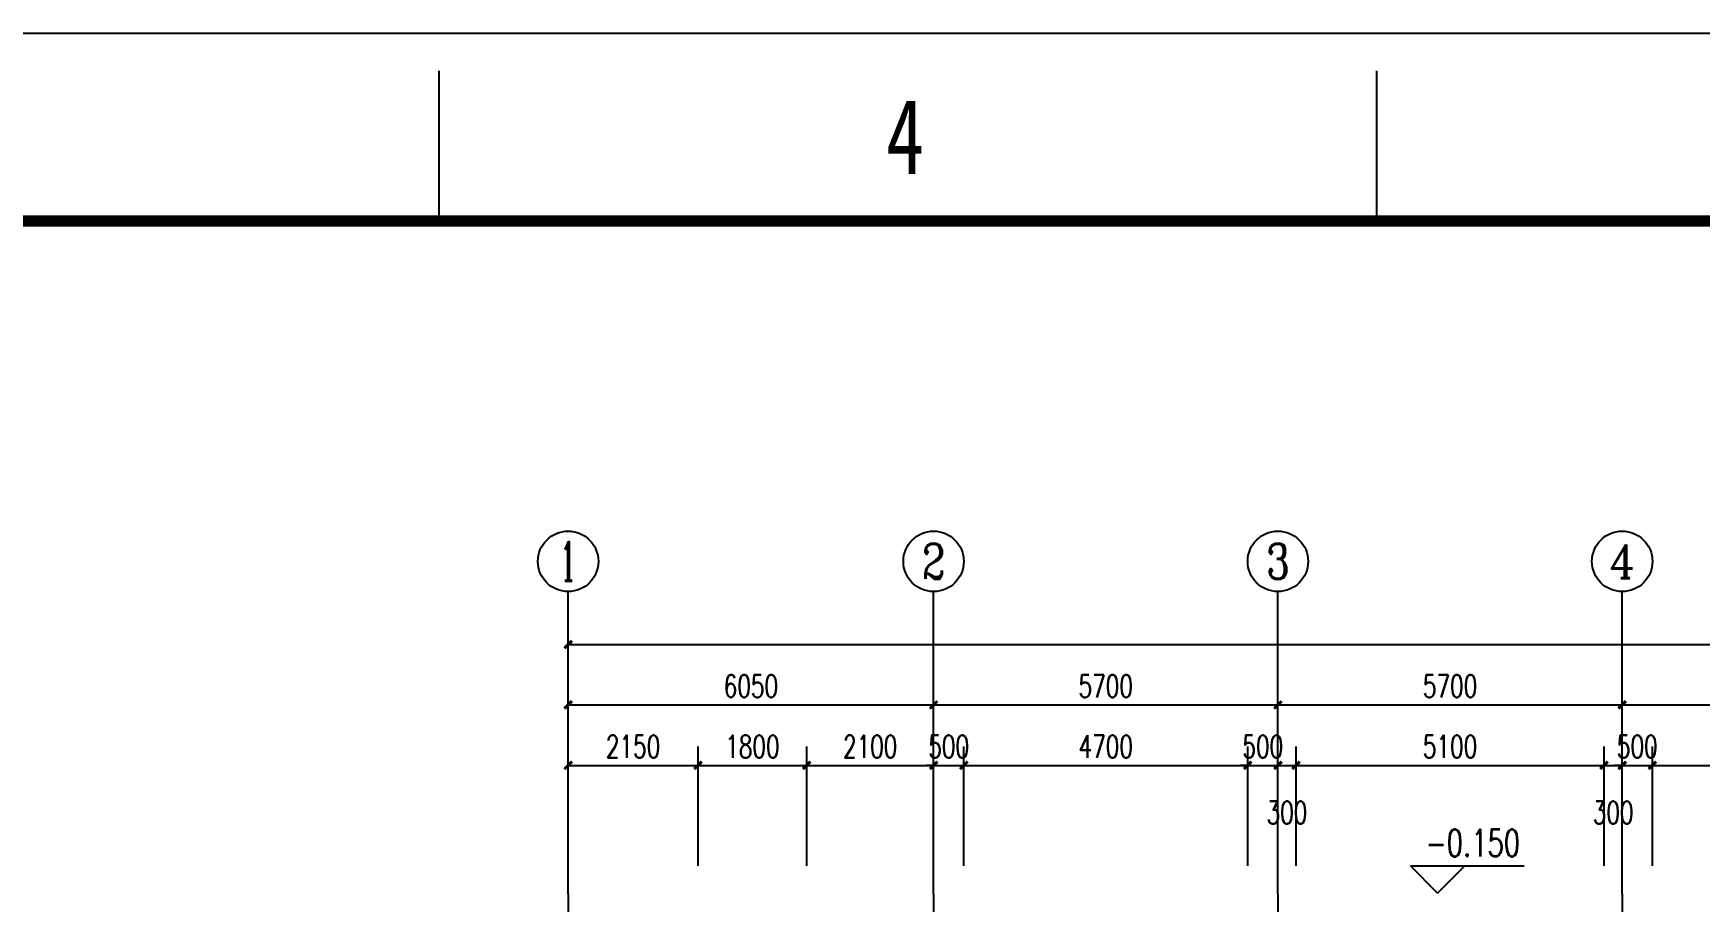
# Model space of a CAD drawing. Extents: x 7651907 to 8255021, y -2490714 to -1144618.
# Drawn here: x 7865741 to 7893328, y -2223472 to -2209102 of the extents above; entities that cross this region are included whole.
import ezdxf
from ezdxf.enums import TextEntityAlignment as Align

# ---------------------------------------------------------------- set-up
doc = ezdxf.new("R2010")
doc.units = 0
doc.header["$LTSCALE"] = 1000
doc.linetypes.add('DOTE', pattern=[2.42, 2, -0.2, 0.02, -0.2])
doc.layers.get('0').update_dxf_attribs({"linetype": 'CONTINUOUS'})
doc.layers.get('Defpoints').update_dxf_attribs({"linetype": 'CONTINUOUS'})
for name, color, linetype in [('AXIS', 3, 'CONTINUOUS'), ('AXIS_TEXT', 7, 'CONTINUOUS'), ('DIM_ELEV', 3, 'CONTINUOUS'), ('DOTE', 8, 'DOTE'), ('PUB_TEXT', 7, 'CONTINUOUS')]:
    doc.layers.add(name, color=color, linetype=linetype)
doc.styles.add('_TCH_AXIS', font='COMPLEX', dxfattribs={"bigfont": 'GBCBIG'})
doc.styles.add('_TCH_DIM', font='SIMPLEX', dxfattribs={"bigfont": 'GBCBIG'})
doc.styles.add('_TCH_DIM_T3', font='SIMPLEX', dxfattribs={"width": 0.705882, "bigfont": 'GBCBIG'})
doc.styles.add('COMPLEX', font='COMPLEX')
doc.styles.add('图框字体', font='simhei.ttf')
doc.dimstyles.new('_TCH_ARCH&&125', dxfattribs={"dimtxt": 371.875, "dimasz": 125, "dimexe": 312.5, "dimexo": 375, "dimgap": 125, "dimtad": 1, "dimdec": 0, "dimzin": 0, "dimdsep": 46, "dimtxsty": '_TCH_DIM_T3', "dimblk": 'ARCHTICK', "dimcen": 0.09, "dimclrt": 7, "dimazin": 2, "dimtfac": 1, "dimtdec": 0, "dimtix": 1, "dimtmove": 2, "dimatfit": 3, "dimfxl": 0, "dimtolj": 1, "dimtzin": 0, "dimarcsym": 0})

# ---------------------------------------------------------------- blocks, each defined once
blk = doc.blocks.new('_AXISO')
blk.add_circle((0, 0), 0.5)
at = {"layer": 'AXIS_TEXT', "style": 'COMPLEX', "width": 1.041667}
blk.add_attdef('A', text='', height=0.56, dxfattribs=at).set_placement((-0.25, -0.28), (0.25, -0.28), align=Align.FIT)
blk = doc.blocks.new('_ArchTick')
at = {"color": 0, "linetype": 'ByBlock', "const_width": 0.4}
blk.add_lwpolyline([(-0.5, -0.5), (0.5, 0.5)], dxfattribs=at)
blk = doc.blocks.new('*D371')
at = {"layer": 'AXIS', "color": 0, "lineweight": -2}
for p, q in [((8223951, -766067), (8223951, -762004)), ((8293951, -766067), (8293951, -762004)), ((8223951, -762317), (8293951, -762317))]:
    blk.add_line(p, q, dxfattribs=at)
at = {"layer": 'Defpoints', "color": 0}
for p in [(8293951, -762317), (8223951, -766442), (8293951, -766442)]:
    blk.add_point(p, dxfattribs=at)
at = {"layer": 'AXIS', "color": 0, "lineweight": -2, "xscale": 125, "yscale": 125, "zscale": 125, "rotation": 180}
blk.add_blockref('_ArchTick', (8223951, -762317), dxfattribs=at)
at = {"layer": 'AXIS', "color": 0, "lineweight": -2, "xscale": 125, "yscale": 125, "zscale": 125}
blk.add_blockref('_ArchTick', (8293951, -762317), dxfattribs=at)
at = {"layer": 'AXIS', "color": 7, "insert": (8258951, -762006), "char_height": 371.9, "attachment_point": 5, "style": '_TCH_DIM_T3'}
blk.add_mtext('\\A1;70000', dxfattribs=at)
blk = doc.blocks.new('*D372')
at = {"layer": 'AXIS', "color": 0, "lineweight": -2}
for p, q in [((8223951, -766067), (8223951, -763004)), ((8230001, -766067), (8230001, -763004)), ((8223951, -763317), (8230001, -763317))]:
    blk.add_line(p, q, dxfattribs=at)
at = {"layer": 'Defpoints', "color": 0}
for p in [(8230001, -763317), (8223951, -766442), (8230001, -766442)]:
    blk.add_point(p, dxfattribs=at)
at = {"layer": 'AXIS', "color": 0, "lineweight": -2, "xscale": 125, "yscale": 125, "zscale": 125, "rotation": 180}
blk.add_blockref('_ArchTick', (8223951, -763317), dxfattribs=at)
at = {"layer": 'AXIS', "color": 0, "lineweight": -2, "xscale": 125, "yscale": 125, "zscale": 125}
blk.add_blockref('_ArchTick', (8230001, -763317), dxfattribs=at)
at = {"layer": 'AXIS', "color": 7, "insert": (8226976, -763006), "char_height": 371.9, "attachment_point": 5, "style": '_TCH_DIM_T3'}
blk.add_mtext('\\A1;6050', dxfattribs=at)
blk = doc.blocks.new('*D373')
at = {"layer": 'AXIS', "color": 0, "lineweight": -2}
for p, q in [((8230001, -766067), (8230001, -763004)), ((8235701, -766067), (8235701, -763004)), ((8230001, -763317), (8235701, -763317))]:
    blk.add_line(p, q, dxfattribs=at)
at = {"layer": 'Defpoints', "color": 0}
for p in [(8235701, -763317), (8230001, -766442), (8235701, -766442)]:
    blk.add_point(p, dxfattribs=at)
at = {"layer": 'AXIS', "color": 0, "lineweight": -2, "xscale": 125, "yscale": 125, "zscale": 125, "rotation": 180}
blk.add_blockref('_ArchTick', (8230001, -763317), dxfattribs=at)
at = {"layer": 'AXIS', "color": 0, "lineweight": -2, "xscale": 125, "yscale": 125, "zscale": 125}
blk.add_blockref('_ArchTick', (8235701, -763317), dxfattribs=at)
at = {"layer": 'AXIS', "color": 7, "insert": (8232851, -763006), "char_height": 371.9, "attachment_point": 5, "style": '_TCH_DIM_T3'}
blk.add_mtext('\\A1;5700', dxfattribs=at)
blk = doc.blocks.new('*D374')
at = {"layer": 'AXIS', "color": 0, "lineweight": -2}
for p, q in [((8235701, -766067), (8235701, -763004)), ((8241401, -766067), (8241401, -763004)), ((8235701, -763317), (8241401, -763317))]:
    blk.add_line(p, q, dxfattribs=at)
at = {"layer": 'Defpoints', "color": 0}
for p in [(8241401, -763317), (8235701, -766442), (8241401, -766442)]:
    blk.add_point(p, dxfattribs=at)
at = {"layer": 'AXIS', "color": 0, "lineweight": -2, "xscale": 125, "yscale": 125, "zscale": 125, "rotation": 180}
blk.add_blockref('_ArchTick', (8235701, -763317), dxfattribs=at)
at = {"layer": 'AXIS', "color": 0, "lineweight": -2, "xscale": 125, "yscale": 125, "zscale": 125}
blk.add_blockref('_ArchTick', (8241401, -763317), dxfattribs=at)
at = {"layer": 'AXIS', "color": 7, "insert": (8238551, -763006), "char_height": 371.9, "attachment_point": 5, "style": '_TCH_DIM_T3'}
blk.add_mtext('\\A1;5700', dxfattribs=at)
blk = doc.blocks.new('*D375')
at = {"layer": 'AXIS', "color": 0, "lineweight": -2}
for p, q in [((8241401, -766067), (8241401, -763004)), ((8247451, -766067), (8247451, -763004)), ((8241401, -763317), (8247451, -763317))]:
    blk.add_line(p, q, dxfattribs=at)
at = {"layer": 'Defpoints', "color": 0}
for p in [(8247451, -763317), (8241401, -766442), (8247451, -766442)]:
    blk.add_point(p, dxfattribs=at)
at = {"layer": 'AXIS', "color": 0, "lineweight": -2, "xscale": 125, "yscale": 125, "zscale": 125, "rotation": 180}
blk.add_blockref('_ArchTick', (8241401, -763317), dxfattribs=at)
at = {"layer": 'AXIS', "color": 0, "lineweight": -2, "xscale": 125, "yscale": 125, "zscale": 125}
blk.add_blockref('_ArchTick', (8247451, -763317), dxfattribs=at)
at = {"layer": 'AXIS', "color": 7, "insert": (8244426, -763006), "char_height": 371.9, "attachment_point": 5, "style": '_TCH_DIM_T3'}
blk.add_mtext('\\A1;6050', dxfattribs=at)
blk = doc.blocks.new('*D463')
at = {"layer": 'AXIS', "color": 0, "lineweight": -2}
for p, q in [((8223951, -765981), (8223951, -764004)), ((8226101, -765981), (8226101, -764004)), ((8223951, -764317), (8226101, -764317))]:
    blk.add_line(p, q, dxfattribs=at)
at = {"layer": 'Defpoints', "color": 0}
for p in [(8226101, -764317), (8223951, -766356), (8226101, -766356)]:
    blk.add_point(p, dxfattribs=at)
at = {"layer": 'AXIS', "color": 0, "lineweight": -2, "xscale": 125, "yscale": 125, "zscale": 125, "rotation": 180}
blk.add_blockref('_ArchTick', (8223951, -764317), dxfattribs=at)
at = {"layer": 'AXIS', "color": 0, "lineweight": -2, "xscale": 125, "yscale": 125, "zscale": 125}
blk.add_blockref('_ArchTick', (8226101, -764317), dxfattribs=at)
at = {"layer": 'AXIS', "color": 7, "insert": (8225026, -764006), "char_height": 371.9, "attachment_point": 5, "style": '_TCH_DIM_T3'}
blk.add_mtext('\\A1;2150', dxfattribs=at)
blk = doc.blocks.new('*D464')
at = {"layer": 'AXIS', "color": 0, "lineweight": -2}
for p, q in [((8226101, -765981), (8226101, -764004)), ((8227901, -765981), (8227901, -764004)), ((8226101, -764317), (8227901, -764317))]:
    blk.add_line(p, q, dxfattribs=at)
at = {"layer": 'Defpoints', "color": 0}
for p in [(8227901, -764317), (8226101, -766356), (8227901, -766356)]:
    blk.add_point(p, dxfattribs=at)
at = {"layer": 'AXIS', "color": 0, "lineweight": -2, "xscale": 125, "yscale": 125, "zscale": 125, "rotation": 180}
blk.add_blockref('_ArchTick', (8226101, -764317), dxfattribs=at)
at = {"layer": 'AXIS', "color": 0, "lineweight": -2, "xscale": 125, "yscale": 125, "zscale": 125}
blk.add_blockref('_ArchTick', (8227901, -764317), dxfattribs=at)
at = {"layer": 'AXIS', "color": 7, "insert": (8227001, -764006), "char_height": 371.9, "attachment_point": 5, "style": '_TCH_DIM_T3'}
blk.add_mtext('\\A1;1800', dxfattribs=at)
blk = doc.blocks.new('*D465')
at = {"layer": 'AXIS', "color": 0, "lineweight": -2}
for p, q in [((8227901, -765981), (8227901, -764004)), ((8230001, -765981), (8230001, -764004)), ((8227901, -764317), (8230001, -764317))]:
    blk.add_line(p, q, dxfattribs=at)
at = {"layer": 'Defpoints', "color": 0}
for p in [(8230001, -764317), (8227901, -766356), (8230001, -766356)]:
    blk.add_point(p, dxfattribs=at)
at = {"layer": 'AXIS', "color": 0, "lineweight": -2, "xscale": 125, "yscale": 125, "zscale": 125, "rotation": 180}
blk.add_blockref('_ArchTick', (8227901, -764317), dxfattribs=at)
at = {"layer": 'AXIS', "color": 0, "lineweight": -2, "xscale": 125, "yscale": 125, "zscale": 125}
blk.add_blockref('_ArchTick', (8230001, -764317), dxfattribs=at)
at = {"layer": 'AXIS', "color": 7, "insert": (8228951, -764006), "char_height": 371.9, "attachment_point": 5, "style": '_TCH_DIM_T3'}
blk.add_mtext('\\A1;2100', dxfattribs=at)
blk = doc.blocks.new('*D466')
at = {"layer": 'AXIS', "color": 0, "lineweight": -2}
for p, q in [((8230001, -765981), (8230001, -764004)), ((8230501, -765981), (8230501, -764004)), ((8230001, -764317), (8229876, -764317)), ((8230001, -764317), (8230501, -764317)), ((8230501, -764317), (8230626, -764317))]:
    blk.add_line(p, q, dxfattribs=at)
at = {"layer": 'Defpoints', "color": 0}
for p in [(8230501, -764317), (8230001, -766356), (8230501, -766356)]:
    blk.add_point(p, dxfattribs=at)
at = {"layer": 'AXIS', "color": 0, "lineweight": -2, "xscale": 125, "yscale": 125, "zscale": 125}
blk.add_blockref('_ArchTick', (8230001, -764317), dxfattribs=at)
at = {"layer": 'AXIS', "color": 0, "lineweight": -2, "xscale": 125, "yscale": 125, "zscale": 125, "rotation": 180}
blk.add_blockref('_ArchTick', (8230501, -764317), dxfattribs=at)
at = {"layer": 'AXIS', "color": 7, "insert": (8230251, -764006), "char_height": 371.9, "attachment_point": 5, "style": '_TCH_DIM_T3'}
blk.add_mtext('\\A1;500', dxfattribs=at)
blk = doc.blocks.new('*D467')
at = {"layer": 'AXIS', "color": 0, "lineweight": -2}
for p, q in [((8230501, -765981), (8230501, -764004)), ((8235201, -765981), (8235201, -764004)), ((8230501, -764317), (8235201, -764317))]:
    blk.add_line(p, q, dxfattribs=at)
at = {"layer": 'Defpoints', "color": 0}
for p in [(8235201, -764317), (8230501, -766356), (8235201, -766356)]:
    blk.add_point(p, dxfattribs=at)
at = {"layer": 'AXIS', "color": 0, "lineweight": -2, "xscale": 125, "yscale": 125, "zscale": 125, "rotation": 180}
blk.add_blockref('_ArchTick', (8230501, -764317), dxfattribs=at)
at = {"layer": 'AXIS', "color": 0, "lineweight": -2, "xscale": 125, "yscale": 125, "zscale": 125}
blk.add_blockref('_ArchTick', (8235201, -764317), dxfattribs=at)
at = {"layer": 'AXIS', "color": 7, "insert": (8232851, -764006), "char_height": 371.9, "attachment_point": 5, "style": '_TCH_DIM_T3'}
blk.add_mtext('\\A1;4700', dxfattribs=at)
blk = doc.blocks.new('*D468')
at = {"layer": 'AXIS', "color": 0, "lineweight": -2}
for p, q in [((8235201, -765981), (8235201, -764004)), ((8235701, -765981), (8235701, -764004)), ((8235201, -764317), (8235076, -764317)), ((8235201, -764317), (8235701, -764317)), ((8235701, -764317), (8235826, -764317))]:
    blk.add_line(p, q, dxfattribs=at)
at = {"layer": 'Defpoints', "color": 0}
for p in [(8235701, -764317), (8235201, -766356), (8235701, -766356)]:
    blk.add_point(p, dxfattribs=at)
at = {"layer": 'AXIS', "color": 0, "lineweight": -2, "xscale": 125, "yscale": 125, "zscale": 125}
blk.add_blockref('_ArchTick', (8235201, -764317), dxfattribs=at)
at = {"layer": 'AXIS', "color": 0, "lineweight": -2, "xscale": 125, "yscale": 125, "zscale": 125, "rotation": 180}
blk.add_blockref('_ArchTick', (8235701, -764317), dxfattribs=at)
at = {"layer": 'AXIS', "color": 7, "insert": (8235451, -764006), "char_height": 371.9, "attachment_point": 5, "style": '_TCH_DIM_T3'}
blk.add_mtext('\\A1;500', dxfattribs=at)
blk = doc.blocks.new('*D469')
at = {"layer": 'AXIS', "color": 0, "lineweight": -2}
for p, q in [((8235701, -765981), (8235701, -764004)), ((8236001, -765981), (8236001, -764004)), ((8235701, -764317), (8236001, -764317))]:
    blk.add_line(p, q, dxfattribs=at)
at = {"layer": 'Defpoints', "color": 0}
for p in [(8236001, -764317), (8235701, -766356), (8236001, -766356)]:
    blk.add_point(p, dxfattribs=at)
at = {"layer": 'AXIS', "color": 0, "lineweight": -2, "xscale": 125, "yscale": 125, "zscale": 125, "rotation": 180}
blk.add_blockref('_ArchTick', (8235701, -764317), dxfattribs=at)
at = {"layer": 'AXIS', "color": 0, "lineweight": -2, "xscale": 125, "yscale": 125, "zscale": 125}
blk.add_blockref('_ArchTick', (8236001, -764317), dxfattribs=at)
at = {"layer": 'AXIS', "color": 7, "insert": (8235851, -765098), "char_height": 371.9, "attachment_point": 5, "style": '_TCH_DIM_T3'}
blk.add_mtext('\\A1;300', dxfattribs=at)
blk = doc.blocks.new('*D470')
at = {"layer": 'AXIS', "color": 0, "lineweight": -2}
for p, q in [((8236001, -765981), (8236001, -764004)), ((8241101, -765981), (8241101, -764004)), ((8236001, -764317), (8241101, -764317))]:
    blk.add_line(p, q, dxfattribs=at)
at = {"layer": 'Defpoints', "color": 0}
for p in [(8241101, -764317), (8236001, -766356), (8241101, -766356)]:
    blk.add_point(p, dxfattribs=at)
at = {"layer": 'AXIS', "color": 0, "lineweight": -2, "xscale": 125, "yscale": 125, "zscale": 125, "rotation": 180}
blk.add_blockref('_ArchTick', (8236001, -764317), dxfattribs=at)
at = {"layer": 'AXIS', "color": 0, "lineweight": -2, "xscale": 125, "yscale": 125, "zscale": 125}
blk.add_blockref('_ArchTick', (8241101, -764317), dxfattribs=at)
at = {"layer": 'AXIS', "color": 7, "insert": (8238551, -764006), "char_height": 371.9, "attachment_point": 5, "style": '_TCH_DIM_T3'}
blk.add_mtext('\\A1;5100', dxfattribs=at)
blk = doc.blocks.new('*D471')
at = {"layer": 'AXIS', "color": 0, "lineweight": -2}
for p, q in [((8241101, -765981), (8241101, -764004)), ((8241401, -765981), (8241401, -764004)), ((8241101, -764317), (8241401, -764317))]:
    blk.add_line(p, q, dxfattribs=at)
at = {"layer": 'Defpoints', "color": 0}
for p in [(8241401, -764317), (8241101, -766356), (8241401, -766356)]:
    blk.add_point(p, dxfattribs=at)
at = {"layer": 'AXIS', "color": 0, "lineweight": -2, "xscale": 125, "yscale": 125, "zscale": 125, "rotation": 180}
blk.add_blockref('_ArchTick', (8241101, -764317), dxfattribs=at)
at = {"layer": 'AXIS', "color": 0, "lineweight": -2, "xscale": 125, "yscale": 125, "zscale": 125}
blk.add_blockref('_ArchTick', (8241401, -764317), dxfattribs=at)
at = {"layer": 'AXIS', "color": 7, "insert": (8241251, -765098), "char_height": 371.9, "attachment_point": 5, "style": '_TCH_DIM_T3'}
blk.add_mtext('\\A1;300', dxfattribs=at)
blk = doc.blocks.new('*D472')
at = {"layer": 'AXIS', "color": 0, "lineweight": -2}
for p, q in [((8241401, -765981), (8241401, -764004)), ((8241901, -765981), (8241901, -764004)), ((8241401, -764317), (8241276, -764317)), ((8241401, -764317), (8241901, -764317)), ((8241901, -764317), (8242026, -764317))]:
    blk.add_line(p, q, dxfattribs=at)
at = {"layer": 'Defpoints', "color": 0}
for p in [(8241901, -764317), (8241401, -766356), (8241901, -766356)]:
    blk.add_point(p, dxfattribs=at)
at = {"layer": 'AXIS', "color": 0, "lineweight": -2, "xscale": 125, "yscale": 125, "zscale": 125}
blk.add_blockref('_ArchTick', (8241401, -764317), dxfattribs=at)
at = {"layer": 'AXIS', "color": 0, "lineweight": -2, "xscale": 125, "yscale": 125, "zscale": 125, "rotation": 180}
blk.add_blockref('_ArchTick', (8241901, -764317), dxfattribs=at)
at = {"layer": 'AXIS', "color": 7, "insert": (8241651, -764006), "char_height": 371.9, "attachment_point": 5, "style": '_TCH_DIM_T3'}
blk.add_mtext('\\A1;500', dxfattribs=at)
blk = doc.blocks.new('*D473')
at = {"layer": 'AXIS', "color": 0, "lineweight": -2}
for p, q in [((8241901, -765981), (8241901, -764004)), ((8246951, -765981), (8246951, -764004)), ((8241901, -764317), (8246951, -764317))]:
    blk.add_line(p, q, dxfattribs=at)
at = {"layer": 'Defpoints', "color": 0}
for p in [(8246951, -764317), (8241901, -766356), (8246951, -766356)]:
    blk.add_point(p, dxfattribs=at)
at = {"layer": 'AXIS', "color": 0, "lineweight": -2, "xscale": 125, "yscale": 125, "zscale": 125, "rotation": 180}
blk.add_blockref('_ArchTick', (8241901, -764317), dxfattribs=at)
at = {"layer": 'AXIS', "color": 0, "lineweight": -2, "xscale": 125, "yscale": 125, "zscale": 125}
blk.add_blockref('_ArchTick', (8246951, -764317), dxfattribs=at)
at = {"layer": 'AXIS', "color": 7, "insert": (8244426, -764006), "char_height": 371.9, "attachment_point": 5, "style": '_TCH_DIM_T3'}
blk.add_mtext('\\A1;5050', dxfattribs=at)
blk = doc.blocks.new('A2-H')
at = {"color": 0}
for p, q in [((154.5, 410), (154.5, 418)), ((204.5, 410), (204.5, 418))]:
    blk.add_line(p, q, dxfattribs=at)
blk.add_lwpolyline([(0, 0), (594, 0), (594, 420), (0, 420)], close=True, dxfattribs=at)
at = {"color": 0, "const_width": 0.6}
blk.add_lwpolyline([(25, 10), (584, 10), (584, 410), (25, 410)], close=True, dxfattribs=at)
at = {"style": '图框字体', "width": 0.75}
blk.add_text('4', height=4, dxfattribs=at).set_placement((178.316, 412.511))
blk = doc.blocks.new('dadasdd65asdasd5ad41a5d5ad')
at = {"layer": 'AXIS', "color": 0}
for p, q in [((8223950.6, -766441.6), (8223950.6, -761441.6)), ((8230000.6, -766441.6), (8230000.6, -761441.6)), ((8235700.6, -766441.6), (8235700.6, -761441.6)), ((8241400.6, -766441.6), (8241400.6, -761441.6))]:
    blk.add_line(p, q, dxfattribs=at)
at = {"layer": 'DIM_ELEV', "color": 0}
for p, q in [((8238344.4, -766430.8), (8237894.4, -765980.8)), ((8237894.4, -765980.8), (8239779.6, -765980.8)), ((8238344.4, -766430.8), (8238794.4, -765980.8))]:
    blk.add_line(p, q, dxfattribs=at)
at = {"layer": 'DOTE', "color": 0}
for p, q in [((8223950.6, -766441.6), (8223950.6, -855641.6)), ((8230000.6, -766441.6), (8230000.6, -855641.6)), ((8235700.6, -766441.6), (8235700.6, -855641.6)), ((8241400.6, -766441.6), (8241400.6, -855641.6))]:
    blk.add_line(p, q, dxfattribs=at)
at = {"layer": 'AXIS', "color": 0}
ref = blk.add_blockref('_AXISO', (8223950.6, -760941.6), dxfattribs=dict(at, xscale=1000, yscale=1000, zscale=1000))
ref.add_attrib('A', '1', dxfattribs={"layer": 'AXIS_TEXT', "color": 0, "ltscale": 100, "height": 643.4, "style": '_TCH_AXIS'}).set_placement((8223812.8, -761263.3), (8224088.5, -761263.3), align=Align.FIT)
ref = blk.add_blockref('_AXISO', (8230000.6, -760941.6), dxfattribs=dict(at, xscale=1000, yscale=1000, zscale=1000))
ref.add_attrib('A', '2', dxfattribs={"layer": 'AXIS_TEXT', "color": 0, "ltscale": 100, "height": 582.4, "style": '_TCH_AXIS'}).set_placement((8229806.5, -761232.9), (8230194.8, -761232.9), align=Align.FIT)
ref = blk.add_blockref('_AXISO', (8235700.6, -760941.6), dxfattribs=dict(at, xscale=1000, yscale=1000, zscale=1000))
ref.add_attrib('A', '3', dxfattribs={"layer": 'AXIS_TEXT', "color": 0, "ltscale": 100, "height": 582.4, "style": '_TCH_AXIS'}).set_placement((8235506.5, -761232.9), (8235894.8, -761232.9), align=Align.FIT)
ref = blk.add_blockref('_AXISO', (8241400.6, -760941.6), dxfattribs=dict(at, xscale=1000, yscale=1000, zscale=1000))
ref.add_attrib('A', '4', dxfattribs={"layer": 'AXIS_TEXT', "color": 0, "ltscale": 100, "height": 556.8, "style": '_TCH_AXIS'}).set_placement((8241188.5, -761220), (8241612.8, -761220), align=Align.FIT)
at = {"layer": 'PUB_TEXT', "color": 0, "style": '_TCH_DIM', "width": 0.705882}
blk.add_text('-0.150', height=446.25, dxfattribs=at).set_placement((8238144.6, -765823.3))
at = {"layer": 'AXIS', "color": 0}
for p1, p2, distance, picture, middle in [((8223950.6, -766441.6), (8293950.6, -766441.6), 4125, '*D371', (8258950.6, -762005.7)), ((8223950.6, -766441.6), (8230000.6, -766441.6), 3125, '*D372', (8226975.6, -763005.7)), ((8230000.6, -766441.6), (8235700.6, -766441.6), 3125, '*D373', (8232850.6, -763005.7)), ((8235700.6, -766441.6), (8241400.6, -766441.6), 3125, '*D374', (8238550.6, -763005.7)), ((8241400.6, -766441.6), (8247450.6, -766441.6), 3125, '*D375', (8244425.6, -763005.7)), ((8223950.6, -766355.9), (8226100.5, -766355.9), 2039.2, '*D463', (8225025.6, -764005.7)), ((8226100.5, -766355.9), (8227900.5, -766355.9), 2039.2, '*D464', (8227000.5, -764005.7)), ((8227900.5, -766355.9), (8230000.6, -766355.9), 2039.2, '*D465', (8228950.6, -764005.7)), ((8230000.6, -766355.9), (8230500.6, -766355.9), 2039.2, '*D466', (8230250.6, -764005.7)), ((8230500.6, -766355.9), (8235200.6, -766355.9), 2039.2, '*D467', (8232850.6, -764005.7)), ((8235200.6, -766355.9), (8235700.6, -766355.9), 2039.2, '*D468', (8235450.6, -764005.7)), ((8236000.6, -766355.9), (8241100.6, -766355.9), 2039.2, '*D470', (8238550.6, -764005.7)), ((8241400.6, -766355.9), (8241900.6, -766355.9), 2039.2, '*D472', (8241650.6, -764005.7)), ((8241900.6, -766355.9), (8246950.6, -766355.9), 2039.2, '*D473', (8244425.6, -764005.7))]:
    dim = blk.add_aligned_dim(p1=p1, p2=p2, distance=distance, dimstyle='_TCH_ARCH&&125', dxfattribs=at)
    dim.commit()
    dim.dimension.update_dxf_attribs({"geometry": picture, "text_midpoint": middle})
for base, p1, p2, picture, middle in [((8236000.6, -764316.6), (8235700.6, -766355.9), (8236000.6, -766355.9), '*D469', (8235850.6, -765097.9)), ((8241400.6, -764316.6), (8241100.6, -766355.9), (8241400.6, -766355.9), '*D471', (8241250.6, -765097.9))]:
    dim = blk.add_linear_dim(base=base, p1=p1, p2=p2, angle=0, dimstyle='_TCH_ARCH&&125', dxfattribs=at)
    dim.commit()
    dim.dimension.update_dxf_attribs({"geometry": picture, "text_midpoint": middle, "dimtype": 161})

msp = doc.modelspace()

# ---------------------------------------------------------------- block references
at = {"color": 0, "xscale": 310.4639999999999, "yscale": 310.4639999999999, "zscale": 310.4639999999999}
msp.add_blockref('A2-H', (7824495.7, -2339496.8), dxfattribs=at)
at = {"color": 8}
msp.add_blockref('dadasdd65asdasd5ad41a5d5ad', (-349355.4, -1456899), dxfattribs=at)

doc.saveas('drawing.dxf')
